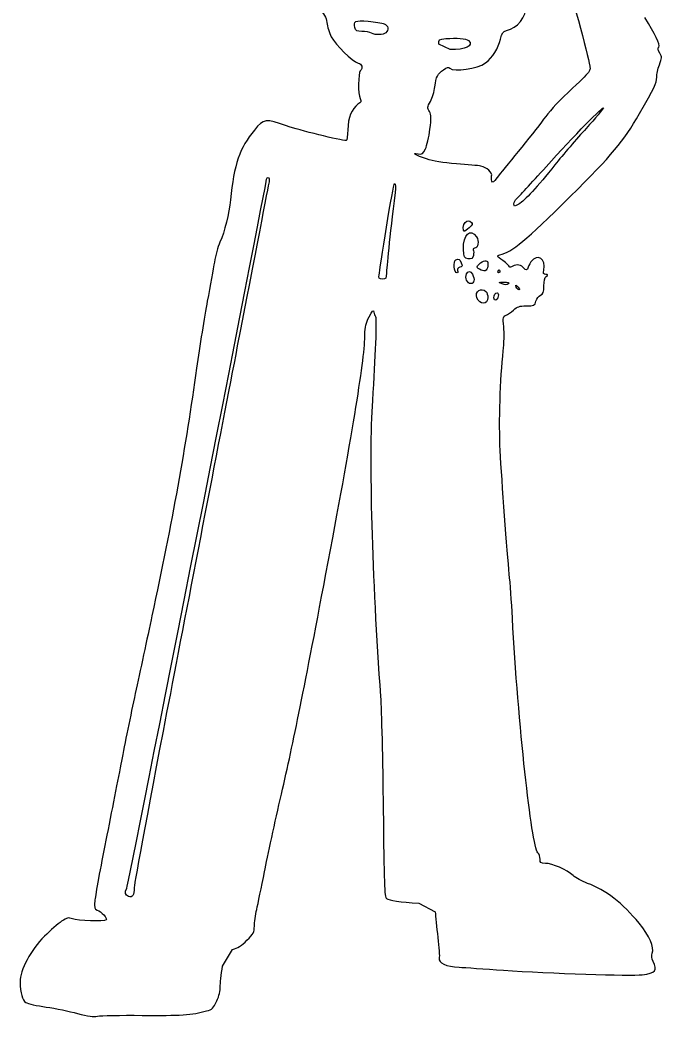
# Model space of a CAD drawing. Header units: millimetres. Extents: x 61 to 288, y 75 to 444.
# Drawn here: x 207.3 to 287.7, y 74.9 to 199.6 of the extents above; entities that cross this region are included whole.
import ezdxf

# ---------------------------------------------------------------- set-up
doc = ezdxf.new("R2010")
doc.units = ezdxf.units.MM
doc.layers.add('Layer 01', color=12, linetype='Continuous', true_color=0xc80000)

msp = doc.modelspace()

# ---------------------------------------------------------------- linework, layer by layer
at = {"layer": 'Layer 01'}
for p, q in [((261.19, 195.92), (259.8, 196.59)), ((257.26, 89.11), (259.34, 88.03)), ((232.71, 81.23), (233.94, 83.31))]:
    msp.add_line(p, q, dxfattribs=at)
for points in [[(275.23, 206.6), (276.29, 203.27), (278.44, 195.37), (278.69, 193.84)], [(244.51, 201.23), (245.51, 200.28), (245.68, 200.02), (245.76, 199.29)], [(268.24, 198.29), (269.65, 198.6), (270.73, 199.97), (270.73, 201.44)], [(287.33, 196.24), (287.55, 196.46), (286.85, 197.92), (285.58, 199.92)], [(245.76, 199.29), (245.81, 198.82), (246.06, 198.03), (246.31, 197.53)], [(249.26, 198.66), (249.06, 199.49), (249.29, 199.6), (250.94, 199.46)], [(250.16, 198.19), (249.5, 198.19), (249.36, 198.26), (249.26, 198.66)], [(250.94, 199.46), (251.77, 199.39), (252.67, 199.25), (252.93, 199.15)], [(252.93, 199.15), (253.46, 198.95), (253.58, 198.37), (253.16, 198.03)], [(246.31, 197.53), (246.83, 196.49), (248.95, 194.41), (249.67, 194.23)], [(251.36, 197.96), (251.13, 198.09), (250.59, 198.19), (250.16, 198.19)], [(253.16, 198.03), (252.8, 197.73), (251.85, 197.7), (251.36, 197.96)], [(259.8, 196.59), (259.74, 197.2), (259.76, 197.21), (260.67, 197.29)], [(260.67, 197.29), (262.02, 197.41), (263.19, 197.31), (263.51, 197.05)], [(265.62, 194.25), (266.5, 194.92), (267.25, 196.11), (267.52, 197.24)], [(267.52, 197.24), (267.7, 198.01), (267.83, 198.2), (268.24, 198.29)], [(263.51, 197.05), (264.26, 196.42), (263.06, 195.84), (261.19, 195.92)], [(287.45, 195.48), (287.22, 195.87), (287.19, 196.1), (287.33, 196.24)], [(287.4, 194.01), (287.74, 194.87), (287.74, 194.97), (287.45, 195.48)], [(249.67, 194.23), (250.16, 194.11), (250.3, 193.62), (249.95, 193.26)], [(260.36, 193.39), (260.8, 193.7), (261.01, 193.76), (261.17, 193.6)], [(261.17, 193.6), (261.69, 193.07), (264.65, 193.51), (265.62, 194.25)], [(278.69, 193.84), (278.8, 193.2), (278.85, 193.25), (275.41, 190.02)], [(287.07, 192.46), (287.05, 192.81), (287.2, 193.51), (287.4, 194.01)], [(249.95, 193.26), (249.68, 192.99), (249.66, 190.28), (249.92, 189.79)], [(259.29, 191.26), (259.46, 192.56), (259.6, 192.85), (260.36, 193.39)], [(284.92, 187.9), (286.81, 191.15), (287.09, 191.74), (287.07, 192.46)], [(258.73, 189.44), (258.96, 189.86), (259.21, 190.68), (259.29, 191.26)], [(249.92, 189.79), (250.1, 189.44), (250.07, 189.33), (249.66, 189.07)], [(275.41, 190.02), (274.65, 189.31), (273.53, 188.03), (272.91, 187.19)], [(249.66, 189.07), (248.87, 188.55), (248.41, 187.39), (248.38, 185.88)], [(258.6, 188.15), (258.33, 188.63), (258.34, 188.73), (258.73, 189.44)], [(273.22, 181.26), (276.71, 185.14), (280.49, 188.99), (280.4, 188.59)], [(280.4, 188.59), (280.37, 188.47), (279.4, 187.33), (278.24, 186.06)], [(240.72, 186.38), (238.1, 187.31), (237.88, 187.28), (236.68, 185.84)], [(258.67, 185.94), (258.85, 187.37), (258.84, 187.72), (258.6, 188.15)], [(272.91, 187.19), (272.3, 186.34), (270.86, 184.53), (269.72, 183.16)], [(276.24, 177.53), (281.51, 182.75), (282.89, 184.4), (284.92, 187.9)], [(248.18, 184.53), (247.51, 184.53), (242.21, 185.84), (240.72, 186.38)], [(258.11, 183.5), (258.3, 183.9), (258.55, 185), (258.67, 185.94)], [(278.24, 186.06), (277.07, 184.79), (275.32, 182.74), (274.33, 181.5)], [(236.68, 185.84), (234.85, 183.65), (234.13, 181.55), (233.69, 177.12)], [(248.38, 185.88), (248.37, 185.14), (248.27, 184.53), (248.18, 184.53)], [(257.18, 182.88), (257.7, 182.78), (257.79, 182.84), (258.11, 183.5)], [(258.23, 182.23), (256.85, 182.7), (256.26, 183.07), (257.18, 182.88)], [(261.98, 181.63), (260.3, 181.75), (259.07, 181.95), (258.23, 182.23)], [(269.72, 183.16), (268.58, 181.79), (267.4, 180.32), (267.09, 179.9)], [(265.06, 181.33), (264.74, 181.4), (263.35, 181.54), (261.98, 181.63)], [(266.4, 180.1), (266.53, 180.51), (265.81, 181.17), (265.06, 181.33)], [(269.52, 177.24), (269.69, 177.39), (271.36, 179.19), (273.22, 181.26)], [(274.33, 181.5), (272.1, 178.7), (270.57, 177.03), (269.79, 176.58)], [(220.71, 90.97), (220.87, 91.25), (238.21, 179.18), (238.21, 179.72)], [(238.21, 179.72), (238.21, 179.83), (238.31, 179.91), (238.42, 179.91)], [(238.42, 179.91), (238.55, 179.91), (238.59, 179.7), (238.52, 179.38)], [(266.42, 179.46), (266.35, 179.63), (266.34, 179.92), (266.4, 180.1)], [(267.09, 179.9), (266.65, 179.3), (266.52, 179.21), (266.42, 179.46)], [(238.52, 179.38), (238.46, 179.09), (236.67, 169.85), (234.55, 158.84)], [(253.23, 173.71), (253.7, 176.7), (254.16, 179.14), (254.25, 179.14)], [(254.25, 179.14), (254.36, 179.14), (254.38, 178.67), (254.3, 178.04)], [(254.3, 178.04), (253.63, 172.35), (253.22, 168.54), (253.22, 167.94)], [(267.43, 170.23), (269.03, 170.64), (270.57, 171.92), (276.24, 177.53)], [(269.19, 176.61), (269.19, 176.81), (269.34, 177.1), (269.52, 177.24)], [(233.69, 177.12), (233.52, 175.39), (232.96, 173.14), (232.37, 171.81)], [(269.79, 176.58), (269.21, 176.24), (269.19, 176.24), (269.19, 176.61)], [(252.3, 167.74), (252.35, 168.03), (252.77, 170.72), (253.23, 173.71)], [(262.96, 173.18), (262.75, 173.18), (262.84, 174.06), (263.07, 174.29)], [(262.88, 170.93), (262.79, 172.73), (263.74, 173.66), (264.5, 172.5)], [(263.6, 173.62), (263.31, 173.38), (263.02, 173.18), (262.96, 173.18)], [(263.07, 174.29), (263.37, 174.58), (263.56, 174.58), (263.88, 174.29)], [(263.88, 174.29), (264.08, 174.1), (264.02, 173.97), (263.6, 173.62)], [(264.5, 172.5), (264.86, 171.95), (264.72, 171.06), (264.27, 171.06)], [(232.37, 171.81), (232.11, 171.24), (231.8, 170.12), (231.67, 169.33)], [(263.46, 169.75), (262.97, 169.81), (262.94, 169.87), (262.88, 170.93)], [(264.27, 171.06), (264.11, 171.06), (264.03, 170.97), (264.1, 170.86)], [(261.93, 169.59), (262.32, 169.75), (262.35, 169.73), (262.58, 169.25)], [(264.11, 170.17), (264.01, 169.78), (263.88, 169.7), (263.46, 169.75)], [(264.1, 170.86), (264.17, 170.75), (264.17, 170.44), (264.11, 170.17)], [(267.8, 169.51), (267.03, 170.08), (267.01, 170.12), (267.43, 170.23)], [(272.94, 168.33), (273.25, 169.75), (272.12, 170.46), (271.32, 169.35)], [(231.67, 169.33), (231.54, 168.53), (231.15, 166.33), (230.79, 164.43)], [(262.09, 167.98), (261.68, 167.98), (261.54, 169.43), (261.93, 169.59)], [(262.41, 168.68), (262.16, 168.62), (262.06, 168.48), (262.14, 168.28)], [(262.58, 169.25), (262.76, 168.85), (262.74, 168.77), (262.41, 168.68)], [(265.07, 168.33), (264.46, 168.6), (264.45, 168.83), (265, 169.22)], [(265, 169.22), (265.6, 169.64), (265.92, 169.59), (265.92, 169.09)], [(265.92, 169.09), (265.91, 168.32), (265.63, 168.07), (265.07, 168.33)], [(268.62, 168.73), (268.62, 168.83), (268.25, 169.18), (267.8, 169.51)], [(269.05, 168.82), (268.81, 168.67), (268.62, 168.63), (268.62, 168.73)], [(270.44, 168.57), (270.18, 168.98), (269.5, 169.11), (269.05, 168.82)], [(270.93, 168.58), (270.93, 168.31), (270.6, 168.3), (270.44, 168.57)], [(271.32, 169.35), (271.1, 169.04), (270.93, 168.69), (270.93, 168.58)], [(252.72, 167.21), (252.28, 167.21), (252.23, 167.28), (252.3, 167.74)], [(253.22, 167.94), (253.22, 167.28), (253.17, 167.21), (252.72, 167.21)], [(262.14, 168.28), (262.2, 168.12), (262.18, 167.98), (262.09, 167.98)], [(263.8, 166.63), (263.33, 166.63), (263.01, 167.35), (263.26, 167.84)], [(263.26, 167.84), (263.49, 168.28), (263.74, 168.26), (263.99, 167.8)], [(263.99, 167.8), (264.33, 167.18), (264.24, 166.63), (263.8, 166.63)], [(267.27, 167.98), (267.15, 167.98), (267.12, 168.08), (267.2, 168.21)], [(267.2, 168.21), (267.31, 168.39), (267.36, 168.39), (267.42, 168.21)], [(267.42, 168.21), (267.46, 168.09), (267.4, 167.98), (267.27, 167.98)], [(273.17, 167.78), (272.89, 167.79), (272.84, 167.89), (272.94, 168.33)], [(272.95, 166.35), (272.95, 166.97), (273.05, 167.39), (273.23, 167.54)], [(273.23, 167.54), (273.49, 167.75), (273.48, 167.78), (273.17, 167.78)], [(264.56, 164.86), (264.25, 165.65), (265.09, 166.23), (265.69, 165.63)], [(267.72, 166.6), (267.18, 166.79), (267.18, 166.8), (267.93, 166.81)], [(268.48, 166.61), (268.33, 166.46), (268.11, 166.46), (267.72, 166.6)], [(267.93, 166.81), (268.49, 166.82), (268.64, 166.77), (268.48, 166.61)], [(269.49, 166.2), (269.37, 166.52), (269.38, 166.52), (269.71, 166.2)], [(269.83, 165.86), (269.72, 165.86), (269.56, 166.02), (269.49, 166.2)], [(269.71, 166.2), (269.89, 166.02), (269.95, 165.86), (269.83, 165.86)], [(272.53, 165.2), (272.88, 165.35), (272.95, 165.54), (272.95, 166.35)], [(265.92, 164.88), (265.92, 163.98), (264.9, 163.96), (264.56, 164.86)], [(265.69, 165.63), (265.82, 165.51), (265.92, 165.17), (265.92, 164.88)], [(266.69, 164.85), (266.69, 165.25), (266.85, 165.48), (267.12, 165.48)], [(267.23, 165.06), (267.16, 164.53), (266.69, 164.36), (266.69, 164.85)], [(267.12, 165.48), (267.22, 165.48), (267.27, 165.29), (267.23, 165.06)], [(271.95, 164.43), (272.04, 164.75), (272.3, 165.1), (272.53, 165.2)], [(230.79, 164.43), (230.43, 162.53), (229.83, 158.76), (229.45, 156.06)], [(269.15, 163.33), (269.61, 163.76), (269.89, 163.84), (270.74, 163.84)], [(270.74, 163.84), (271.73, 163.84), (271.78, 163.87), (271.95, 164.43)], [(250.53, 160.3), (250.53, 161.17), (250.65, 161.69), (251.05, 162.46)], [(251.05, 162.46), (251.45, 163.23), (251.58, 163.37), (251.65, 163.07)], [(251.86, 162.5), (252.01, 162.29), (251.82, 157.38), (251.46, 152.01)], [(251.65, 163.07), (251.69, 162.86), (251.79, 162.6), (251.86, 162.5)], [(267.92, 161.22), (267.8, 162.46), (267.82, 162.56), (268.2, 162.68)], [(268.2, 162.68), (268.42, 162.75), (268.85, 163.04), (269.15, 163.33)], [(267.85, 158.21), (267.96, 159.13), (267.99, 160.48), (267.92, 161.22)], [(245.93, 131.81), (249.05, 148.32), (250.53, 157.45), (250.53, 160.3)], [(234.55, 158.84), (232.43, 147.84), (228.65, 128.27), (226.16, 115.36)], [(267.47, 145.76), (267.29, 149.25), (267.46, 154.75), (267.85, 158.21)], [(229.45, 156.06), (228.1, 146.35), (226.37, 136.74), (223.86, 125.07)], [(251.46, 152.01), (250.99, 144.87), (251.4, 129.9), (252.48, 114.97)], [(268.61, 130.27), (268.33, 133.01), (267.68, 141.83), (267.47, 145.76)], [(240.07, 102.75), (241.62, 109.46), (242.85, 115.54), (245.93, 131.81)], [(269, 124.78), (268.89, 126.79), (268.72, 129.26), (268.61, 130.27)], [(223.86, 125.07), (223.28, 122.37), (222.34, 118), (221.77, 115.36)], [(272.19, 95.42), (271.38, 96.34), (269.71, 111.67), (269, 124.78)], [(221.77, 115.36), (221.2, 112.71), (220.42, 108.9), (220.04, 106.89)], [(226.16, 115.36), (223.67, 102.44), (221.63, 91.53), (221.63, 91.09)], [(252.48, 114.97), (252.6, 113.28), (252.75, 106.93), (252.82, 100.87)], [(220.04, 106.89), (219.65, 104.88), (218.78, 100.42), (218.09, 96.98)], [(237.95, 93.03), (238.32, 94.94), (239.28, 99.31), (240.07, 102.75)], [(252.82, 100.87), (252.92, 91.66), (252.98, 89.82), (253.21, 89.68)], [(218.09, 96.98), (217.4, 93.54), (216.78, 90.19), (216.72, 89.54)], [(272.46, 94.61), (272.46, 94.89), (272.34, 95.26), (272.19, 95.42)], [(273.13, 94.09), (272.54, 94.09), (272.46, 94.15), (272.46, 94.61)], [(276.6, 92.57), (275.85, 93.27), (273.98, 94.09), (273.13, 94.09)], [(236.98, 88.32), (237.14, 89.01), (237.58, 91.13), (237.95, 93.03)], [(278.4, 91.59), (277.73, 91.84), (276.92, 92.28), (276.6, 92.57)], [(221.63, 91.09), (221.63, 90.08), (221.44, 89.78), (220.92, 89.95)], [(284.86, 86.6), (282.83, 89.09), (280.65, 90.77), (278.4, 91.59)], [(220.92, 89.95), (220.48, 90.09), (220.4, 90.44), (220.71, 90.97)], [(216.72, 89.54), (216.62, 88.48), (216.65, 88.35), (216.99, 88.24)], [(253.21, 89.68), (253.59, 89.44), (254.93, 89.25), (257.26, 89.11)], [(213.89, 87.14), (213.4, 87.34), (213.25, 87.31), (212.55, 86.84)], [(216.99, 88.24), (217.5, 88.08), (218.31, 87.21), (218.12, 87.02)], [(236.68, 86.22), (236.68, 86.69), (236.81, 87.63), (236.98, 88.32)], [(259.34, 88.03), (259.37, 87.5), (259.51, 86.06), (259.66, 84.83)], [(212.55, 86.84), (212.11, 86.54), (211.14, 85.7), (210.39, 84.96)], [(218.12, 87.02), (217.89, 86.8), (214.51, 86.89), (213.89, 87.14)], [(235.75, 84.46), (236.57, 85.28), (236.68, 85.47), (236.68, 86.22)], [(286.52, 82.85), (286.79, 83.57), (286.15, 85.03), (284.86, 86.6)], [(210.39, 84.96), (208.71, 83.29), (207.32, 80.71), (207.35, 79.28)], [(233.94, 83.31), (234.58, 83.47), (235.1, 83.8), (235.75, 84.46)], [(259.66, 84.83), (259.81, 83.6), (259.89, 82.42), (259.83, 82.21)], [(286.61, 81.83), (286.41, 82.22), (286.39, 82.51), (286.52, 82.85)], [(232.41, 78.63), (232.39, 79.04), (232.52, 80.21), (232.71, 81.23)], [(259.83, 82.21), (259.69, 81.64), (260.73, 81.17), (262.32, 81.09)], [(285.26, 80.15), (286.93, 80.34), (287.21, 80.69), (286.61, 81.83)], [(262.32, 81.09), (263.03, 81.05), (265.54, 80.88), (267.9, 80.72)], [(267.9, 80.72), (273.62, 80.33), (283.82, 79.99), (285.26, 80.15)], [(207.35, 79.28), (207.37, 77.83), (207.61, 76.98), (208.07, 76.68)], [(231.98, 76.87), (232.27, 77.5), (232.44, 78.18), (232.41, 78.63)], [(208.07, 76.68), (208.3, 76.53), (209.45, 76.27), (210.61, 76.11)], [(230.7, 75.62), (231.42, 75.81), (231.56, 75.95), (231.98, 76.87)], [(210.61, 76.11), (211.77, 75.94), (213.54, 75.59), (214.54, 75.31)], [(214.54, 75.31), (215.87, 74.95), (216.54, 74.86), (217.04, 74.97)], [(217.04, 74.97), (217.41, 75.05), (219.93, 75.1), (222.64, 75.07)], [(222.64, 75.07), (227.33, 75.02), (228.89, 75.13), (230.7, 75.62)]]:
    msp.add_open_spline(points, degree=3, dxfattribs=at)

doc.saveas('drawing.dxf')
